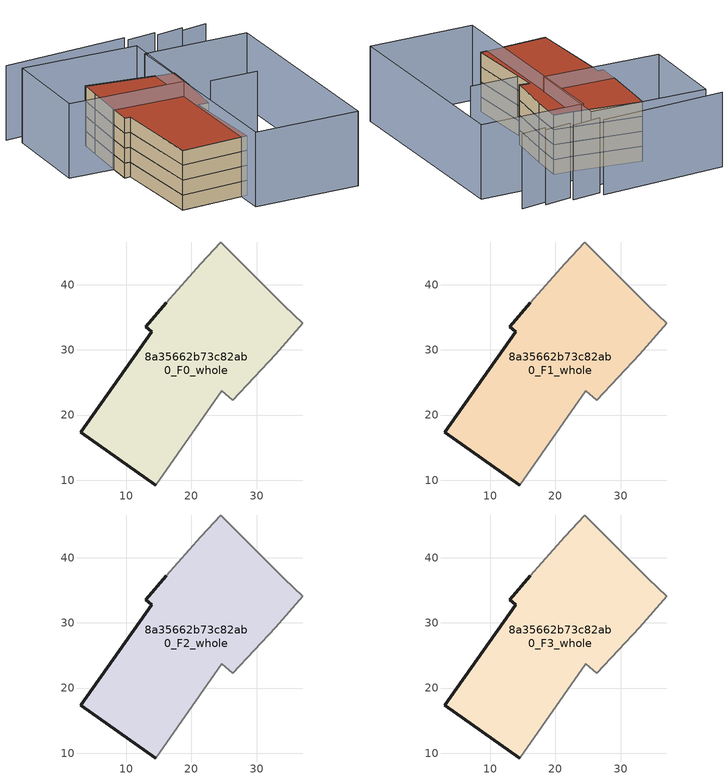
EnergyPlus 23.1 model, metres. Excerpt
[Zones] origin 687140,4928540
8a35662b73c82ab0_F0_whole
 floor ground (EU_floor_Construction): 26.35,22.29 32.95,29.33 37.13,34.13 34.22,36.78 24.48,46.58 21.43,43.25 16.15,37.25 12.98,33.54 13.87,32.8 2.97,17.35 14.53,9.26 24.68,23.76 z0
 wall outside (EU_wall_Construction): 14.53,9.26 2.97,17.35 13.87,32.8 12.98,33.54 16.15,37.25 z0:3
 wall adiabatic (EU_wall_Construction): 16.15,37.25 21.43,43.25 24.48,46.58 34.22,36.78 37.13,34.13 32.95,29.33 26.35,22.29 24.68,23.76 14.53,9.26 z0:3
8a35662b73c82ab0_F1_whole
 floor to 8a35662b73c82ab0_F0_whole (EU_floor_Construction): 26.35,22.29 32.95,29.33 37.13,34.13 34.22,36.78 24.48,46.58 21.43,43.25 16.15,37.25 12.98,33.54 13.87,32.8 2.97,17.35 14.53,9.26 24.68,23.76 z3
 wall outside (EU_wall_Construction): 14.53,9.26 2.97,17.35 13.87,32.8 12.98,33.54 16.15,37.25 z3:6
 wall adiabatic (EU_wall_Construction): 16.15,37.25 21.43,43.25 24.48,46.58 34.22,36.78 37.13,34.13 32.95,29.33 26.35,22.29 24.68,23.76 14.53,9.26 z3:6
8a35662b73c82ab0_F2_whole
 floor to 8a35662b73c82ab0_F1_whole (EU_floor_Construction): 26.35,22.29 32.95,29.33 37.13,34.13 34.22,36.78 24.48,46.58 21.43,43.25 16.15,37.25 12.98,33.54 13.87,32.8 2.97,17.35 14.53,9.26 24.68,23.76 z6
 wall outside (EU_wall_Construction): 14.53,9.26 2.97,17.35 13.87,32.8 12.98,33.54 16.15,37.25 z6:9
 wall adiabatic (EU_wall_Construction): 16.15,37.25 21.43,43.25 24.48,46.58 34.22,36.78 37.13,34.13 32.95,29.33 26.35,22.29 24.68,23.76 14.53,9.26 z6:9
8a35662b73c82ab0_F3_whole
 floor to 8a35662b73c82ab0_F2_whole (EU_floor_Construction): 26.35,22.29 32.95,29.33 37.13,34.13 34.22,36.78 24.48,46.58 21.43,43.25 16.15,37.25 12.98,33.54 13.87,32.8 2.97,17.35 14.53,9.26 24.68,23.76 z9
 wall outside (EU_wall_Construction): 14.53,9.26 2.97,17.35 13.87,32.8 12.98,33.54 16.15,37.25 z9:12
 wall adiabatic (EU_wall_Construction): 16.15,37.25 21.43,43.25 24.48,46.58 34.22,36.78 37.13,34.13 32.95,29.33 26.35,22.29 24.68,23.76 14.53,9.26 z9:12
 roof outside (EU_roof_Construction): 34.22,36.78 37.13,34.13 32.95,29.33 26.35,22.29 24.68,23.76 14.53,9.26 2.97,17.35 13.87,32.8 12.98,33.54 16.15,37.25 21.43,43.25 24.48,46.58 z12
shading: 29.56,23.38 37.25,17.33 / 54.62,35.41 50.08,38.12 / 51.04,38.62 46.14,41.48 / 46.88,42.35 41.65,45.44 / 42.26,46.48 20.95,61.15 / 53.66,26.64 27,-7.7 / 27,-7.7 9.96,5.52 / 9.96,5.52 36.62,39.86 / 36.62,39.86 53.66,26.64 / 8.78,42.91 20.93,57.88 / 20.93,57.88 39.55,42.76 / 39.55,42.76 27.4,27.8 / 27.4,27.8 8.78,42.91 z0:15
[Building]
EU S2 Campaign: North Axis=0; Terrain=City; Solar Distribution=FullExterior
[Site:Location]
Bologna: Latitude=44.5; Longitude=11.25; Time Zone=1; Elevation=37
[SizingPeriod:WeatherFileDays]
AnnualSizingPeriod: Begin Month=1; Begin Day of Month=1; End Month=12; End Day of Month=31; Day of Week for Start Day=Monday; Use Weather File Daylight Saving Period=No; Use Weather File Rain and Snow Indicators=No
[MATERIAL]
EU_InternalMass_Material: Roughness=MediumRough; Thickness=0.1; Conductivity=1; Density=1800; Specific Heat=900; Thermal Absorptance=0.9; Solar Absorptance=0.7; Visible Absorptance=0.7
[MATERIAL:NOMASS] Roughness=MediumRough; Thermal Absorptance=0.9; Solar Absorptance=0.7; Visible Absorptance=0.7
Name | Thermal Resistance
EU_wall_NoMass | 0.937881
EU_roof_NoMass | 0.548572
EU_floor_NoMass | 0.71348
[CONSTRUCTION]
EU_wall_Construction: EU_wall_NoMass
EU_roof_Construction: EU_roof_NoMass
EU_floor_Construction: EU_floor_NoMass
EU_InternalMass_Construction: EU_InternalMass_Material
[ZONE] Type=1; Multiplier=1; Ceiling Height=autocalculate; Volume=1655.35; Floor Area=autocalculate; Part of Total Floor Area=Yes
8a35662b73c82ab0_F0_whole; 8a35662b73c82ab0_F1_whole; 8a35662b73c82ab0_F2_whole; 8a35662b73c82ab0_F3_whole
[INTERNALMASS] Construction=EU_InternalMass_Construction; Surface Area=551.784
Name | Zone or ZoneList
8a35662b73c82ab0_F0_whole_EU_InternalMass | 8a35662b73c82ab0_F0_whole
8a35662b73c82ab0_F1_whole_EU_InternalMass | 8a35662b73c82ab0_F1_whole
8a35662b73c82ab0_F2_whole_EU_InternalMass | 8a35662b73c82ab0_F2_whole
8a35662b73c82ab0_F3_whole_EU_InternalMass | 8a35662b73c82ab0_F3_whole
[OTHEREQUIPMENT] Fuel Type=Electricity; Design Level Calculation Method=Watts/Area; Power per Zone Floor Area=1; Fraction Latent=0; Fraction Radiant=0; Fraction Lost=0; Carbon Dioxide Generation Rate=0; EndUse Subcategory=EU_Step8_InternalGains
Name | Zone or ZoneList or Space or SpaceList | Schedule
EU_Step8_InternalGain_8a35662b73c82ab0_F0_whole_f000 | 8a35662b73c82ab0_F0_whole | EU_Step8_GainSchedule_8a35662b73c82ab0_F0_whole_f000
EU_Step8_InternalGain_8a35662b73c82ab0_F1_whole_f000 | 8a35662b73c82ab0_F1_whole | EU_Step8_GainSchedule_8a35662b73c82ab0_F1_whole_f000
EU_Step8_InternalGain_8a35662b73c82ab0_F2_whole_f000 | 8a35662b73c82ab0_F2_whole | EU_Step8_GainSchedule_8a35662b73c82ab0_F2_whole_f000
EU_Step8_InternalGain_8a35662b73c82ab0_F3_whole_f000 | 8a35662b73c82ab0_F3_whole | EU_Step8_GainSchedule_8a35662b73c82ab0_F3_whole_f000
[ZONEVENTILATION:DESIGNFLOWRATE] Schedule=EU_AlwaysOn; Design Flow Rate Calculation Method=AirChanges/Hour; Air Changes per Hour=0.687892; Ventilation Type=Natural; Fan Pressure Rise=0; Fan Total Efficiency=1; Constant Term Coefficient=1; Temperature Term Coefficient=0; Velocity Term Coefficient=0; Velocity Squared Term Coefficient=0; Minimum Indoor Temperature=-100; Maximum Indoor Temperature=100; Delta Temperature=-100; Minimum Outdoor Temperature=-100; Maximum Outdoor Temperature=100; Maximum Wind Speed=40
Name | Zone or ZoneList or Space or SpaceList
EU_ConstantAir_8a35662b73c82ab0_F0_whole | 8a35662b73c82ab0_F0_whole
EU_ConstantAir_8a35662b73c82ab0_F1_whole | 8a35662b73c82ab0_F1_whole
EU_ConstantAir_8a35662b73c82ab0_F2_whole | 8a35662b73c82ab0_F2_whole
EU_ConstantAir_8a35662b73c82ab0_F3_whole | 8a35662b73c82ab0_F3_whole
[HVACTEMPLATE:THERMOSTAT] Constant Heating Setpoint=20; Constant Cooling Setpoint=50
EU_HeatOnly_8a35662b73c82ab0_F0_whole; EU_HeatOnly_8a35662b73c82ab0_F1_whole; EU_HeatOnly_8a35662b73c82ab0_F2_whole; EU_HeatOnly_8a35662b73c82ab0_F3_whole
[HVACTEMPLATE:ZONE:IDEALLOADSAIRSYSTEM] System Availability Schedule=EU_AlwaysOn; Maximum Heating Supply Air Temperature=50; Minimum Cooling Supply Air Temperature=13; Maximum Heating Supply Air Humidity Ratio=0.0156; Minimum Cooling Supply Air Humidity Ratio=0.0077; Heating Limit=NoLimit; Cooling Limit=NoLimit; Heating Availability Schedule=EU_AlwaysOn; Cooling Availability Schedule=EU_CoolingOff; Dehumidification Control Type=ConstantSensibleHeatRatio; Cooling Sensible Heat Ratio=0.7; Dehumidification Setpoint=60; Humidification Control Type=None; Humidification Setpoint=30; Outdoor Air Method=None; Outdoor Air Flow Rate per Person=0.00944; Outdoor Air Flow Rate per Zone Floor Area=0; Outdoor Air Flow Rate per Zone=0; Demand Controlled Ventilation Type=None; Outdoor Air Economizer Type=NoEconomizer; Heat Recovery Type=None; Sensible Heat Recovery Effectiveness=0.7; Latent Heat Recovery Effectiveness=0.65
Name | Template Thermostat
8a35662b73c82ab0_F0_whole | EU_HeatOnly_8a35662b73c82ab0_F0_whole
8a35662b73c82ab0_F1_whole | EU_HeatOnly_8a35662b73c82ab0_F1_whole
8a35662b73c82ab0_F2_whole | EU_HeatOnly_8a35662b73c82ab0_F2_whole
8a35662b73c82ab0_F3_whole | EU_HeatOnly_8a35662b73c82ab0_F3_whole
[SIZING:ZONE] Zone Cooling Design Supply Air Temperature Input Method=SupplyAirTemperature; Zone Cooling Design Supply Air Temperature=13; Zone Heating Design Supply Air Temperature Input Method=SupplyAirTemperature; Zone Heating Design Supply Air Temperature=50; Zone Cooling Design Supply Air Humidity Ratio=0.008; Zone Heating Design Supply Air Humidity Ratio=0.008; Cooling Design Air Flow Method=DesignDay; Cooling Design Air Flow Rate=0; Cooling Minimum Air Flow per Zone Floor Area=0.000762; Cooling Minimum Air Flow=0; Cooling Minimum Air Flow Fraction=0.2; Heating Design Air Flow Method=DesignDay; Heating Design Air Flow Rate=0; Heating Maximum Air Flow per Zone Floor Area=0.002032; Heating Maximum Air Flow=0.141576; Heating Maximum Air Flow Fraction=0.3; Account for Dedicated Outdoor Air System=No; Dedicated Outdoor Air System Control Strategy=NeutralSupplyAir; Dedicated Outdoor Air Low Setpoint Temperature for Design=autosize; Dedicated Outdoor Air High Setpoint Temperature for Design=autosize; Zone Load Sizing Method=Sensible Load Only No Latent Load; Zone Latent Cooling Design Supply Air Humidity Ratio Input Method=HumidityRatioDifference; Zone Cooling Design Supply Air Humidity Ratio Difference=0.005; Zone Latent Heating Design Supply Air Humidity Ratio Input Method=HumidityRatioDifference; Zone Humidification Design Supply Air Humidity Ratio Difference=0.005
8a35662b73c82ab0_F0_whole; 8a35662b73c82ab0_F1_whole; 8a35662b73c82ab0_F2_whole; 8a35662b73c82ab0_F3_whole
[SCHEDULE:CONSTANT]
Name | Hourly Value
EU_AlwaysOn | 1
EU_CoolingOff | 0
[SCHEDULE:FILE] Column Number=1; Rows to Skip at Top=0; Number of Hours of Data=8760; Column Separator=Comma; Interpolate to Timestep=No; Minutes per Item=60; Adjust Schedule for Daylight Savings=Yes
Name | File
EU_Step8_GainSchedule_8a35662b73c82ab0_F0_whole_f000 | ../../schedules/8a35662b73c82ab0/8a35662b73c82ab0_F0_whole_f000_gain.csv
EU_Step8_GainSchedule_8a35662b73c82ab0_F1_whole_f000 | ../../schedules/8a35662b73c82ab0/8a35662b73c82ab0_F1_whole_f000_gain.csv
EU_Step8_GainSchedule_8a35662b73c82ab0_F2_whole_f000 | ../../schedules/8a35662b73c82ab0/8a35662b73c82ab0_F2_whole_f000_gain.csv
EU_Step8_GainSchedule_8a35662b73c82ab0_F3_whole_f000 | ../../schedules/8a35662b73c82ab0/8a35662b73c82ab0_F3_whole_f000_gain.csv
